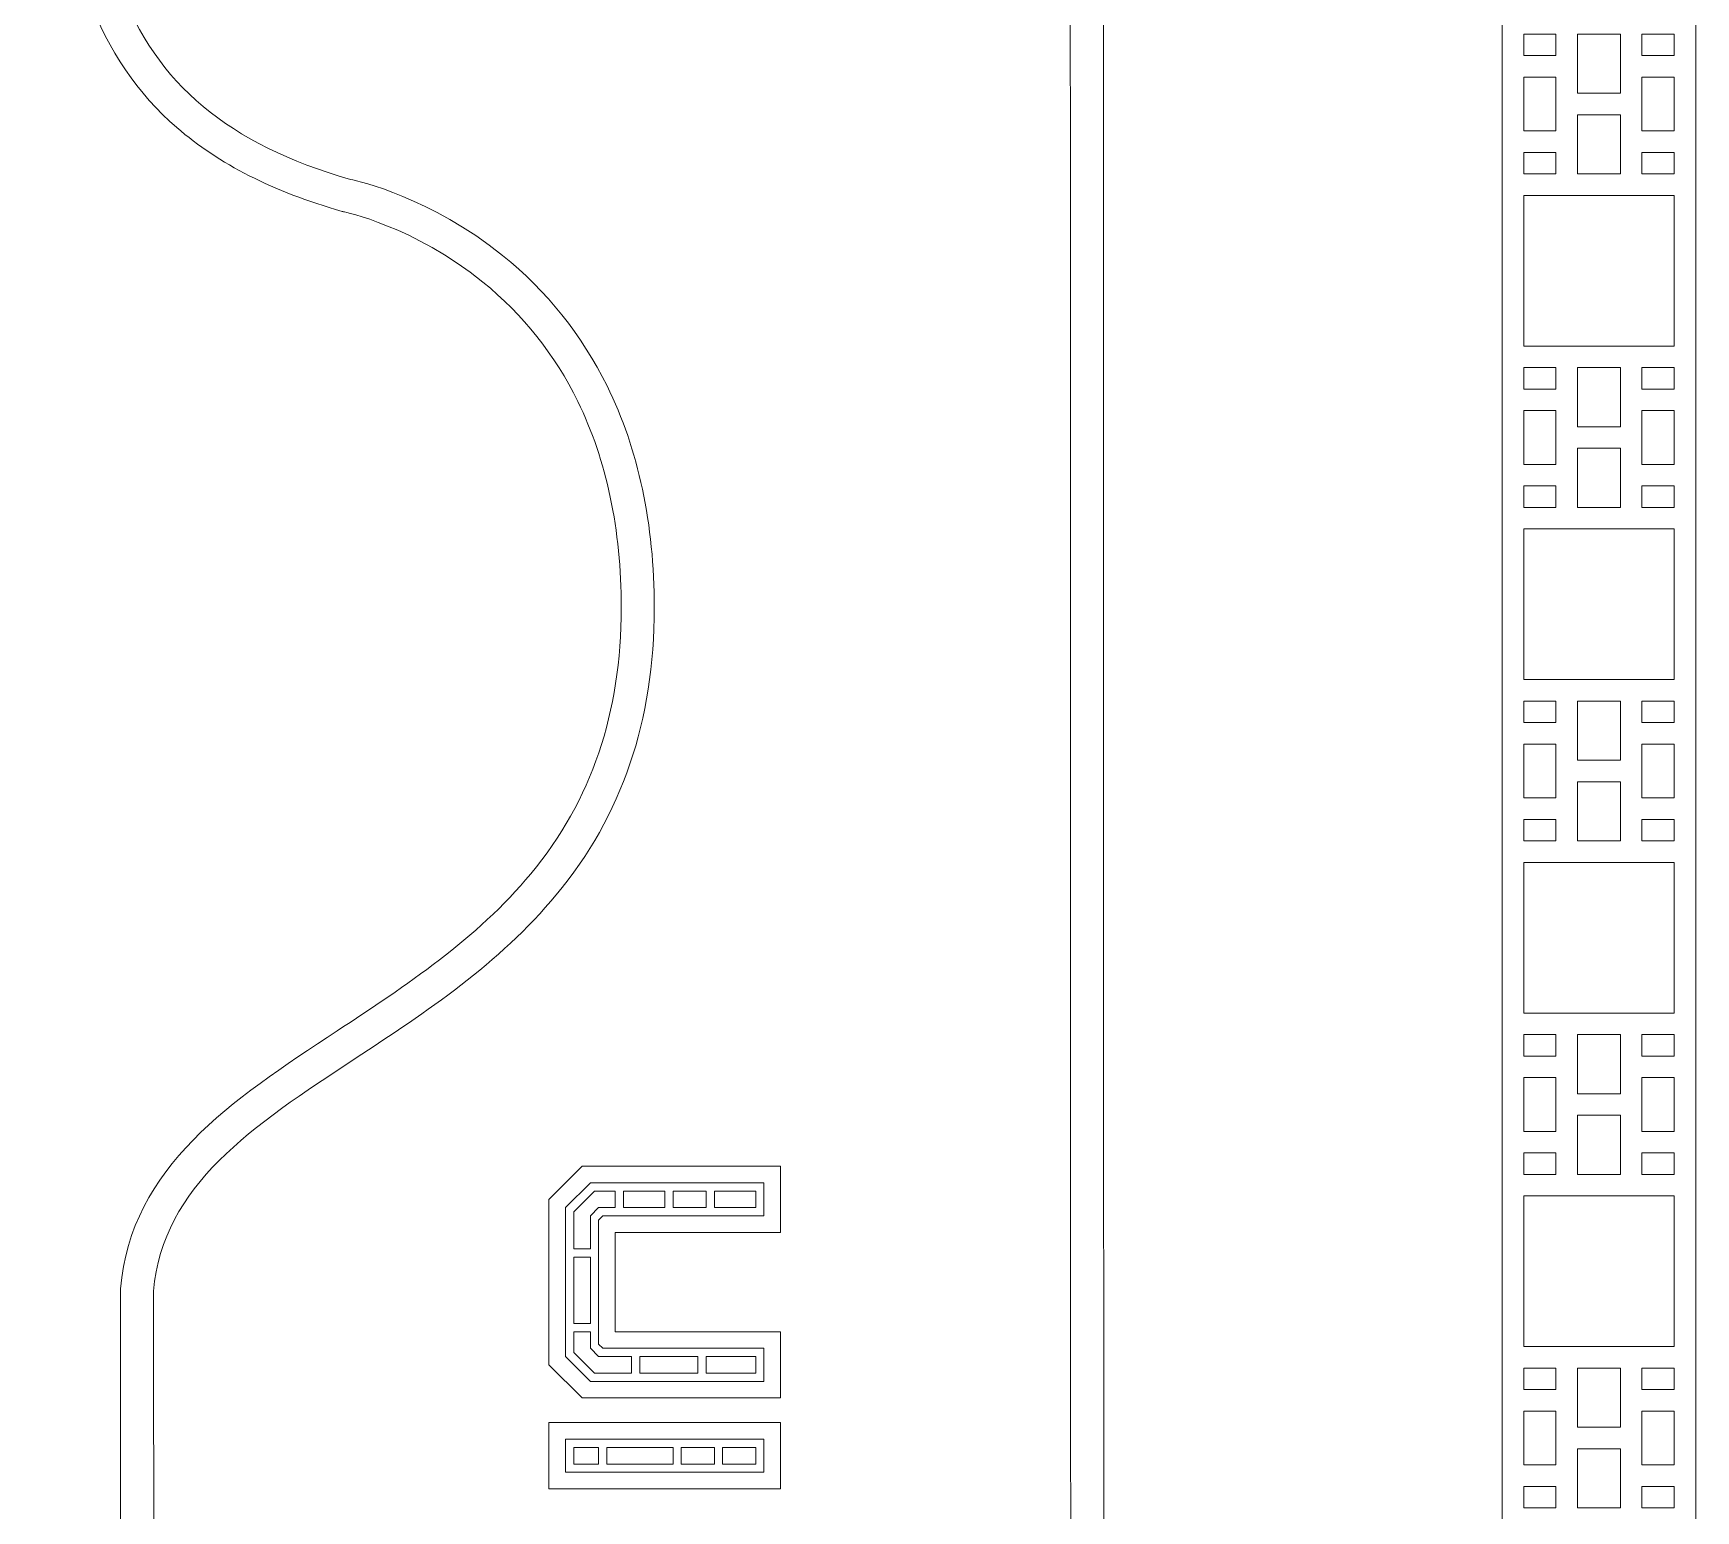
# Model space of a CAD drawing. Header units: millimetres. Extents: x -561 to 595, y -2347 to -7.
# Drawn here: x 92 to 595, y -1771 to -1324 of the extents above; entities that cross this region are included whole.
import ezdxf

# ---------------------------------------------------------------- set-up
doc = ezdxf.new("R2010")
doc.units = ezdxf.units.MM
doc.header["$MEASUREMENT"] = 0
doc.layers.add('Calque 1', color=7, linetype='Continuous', lineweight=0)

msp = doc.modelspace()

# ---------------------------------------------------------------- linework, layer by layer
at = {"layer": 'Calque 1'}
for points, knots in [([(271.84, -2165.32), (227.41, -2165.32), (191.67, -2151.42), (165.62, -2124), (153.89, -2111.65), (144.14, -2096.51), (136.64, -2079.01), (130.68, -2065.1), (126.12, -2049.67), (123.08, -2033.14), (118.08, -2005.91), (118.88, -1985.05), (118.97, -1983), (118.97, -1983), (118.69, -1704.18), (118.69, -1704.18), (118.69, -1704.18), (118.71, -1703.96), (118.71, -1703.96), (121.92, -1666.92), (152.18, -1647.02), (184.23, -1625.96), (204.96, -1612.32), (226.4, -1598.23), (242.77, -1578.47), (261.17, -1556.25), (270.11, -1529.95), (270.11, -1498.06), (270.11, -1474.44), (265.7, -1453.47), (257, -1435.73), (250.08, -1421.62), (240.43, -1409.48), (228.31, -1399.64), (207.51, -1382.76), (186.34, -1378.41), (186.12, -1378.37), (186.12, -1378.37), (185.92, -1378.33), (185.92, -1378.33), (185.92, -1378.33), (185.71, -1378.27), (185.71, -1378.27), (164.81, -1372.26), (148.47, -1363.98), (135.78, -1352.94), (123.88, -1342.6), (115.15, -1329.79), (109.08, -1313.78), (97.77, -1283.97), (96.81, -1246.92), (95.6, -1200.01), (95.2, -1184.89), (94.8, -1169.26), (94.01, -1152.6), (94.01, -1152.6), (94, -1152.48), (94, -1152.48), (92.35, -1081.51), (108.73, -1031.54), (144.08, -999.7), (174.85, -972), (215.42, -962.11), (251.22, -953.38), (251.22, -953.38), (251.58, -953.3), (251.58, -953.3), (272.17, -949.49), (291.79, -937.45), (306.82, -919.39), (321.34, -901.94), (329.86, -880.58), (330.18, -860.78), (330.45, -844.28), (325.05, -829.24), (314.58, -817.29), (302.4, -803.4), (283.71, -793.6), (259.03, -788.18), (225.17, -782.3), (196.59, -772.67), (174.08, -759.55), (155.07, -748.48), (140.16, -734.81), (129.78, -718.92), (116.99, -699.35), (113.44, -679.9), (112.73, -667.03), (112.04, -654.73), (113.7, -645.97), (114.18, -643.73), (115.26, -615.34), (125.23, -594.81), (144.67, -580.99), (161.71, -568.88), (184.13, -563.2), (205.81, -557.71), (229.22, -551.78), (253.43, -545.64), (270.72, -531.52), (279.83, -524.08), (286.41, -515.01), (290.84, -503.79), (295.86, -491.07), (298.1, -475.23), (297.5, -456.7), (296.42, -423.47), (256.88, -405.29), (215.02, -386.05), (176.9, -368.53), (137.49, -350.41), (124.55, -318.62), (116.9, -299.83), (113.28, -277.9), (114.35, -256.87), (115.56, -233.07), (122.65, -210.9), (134.87, -192.75), (146.67, -175.2), (163.04, -161.44), (183.53, -151.86), (206.3, -141.21), (234.07, -135.8), (266.09, -135.8), (310.34, -135.8), (345.89, -148.96), (371.74, -174.91), (381.86, -185.06), (390.47, -197.2), (397.33, -211), (402.78, -221.97), (407.15, -234.01), (410.3, -246.78), (415.67, -268.52), (415.68, -284.73), (415.68, -285.41), (415.68, -285.41), (416.03, -1973.14), (416.03, -1973.14), (416.27, -1975.87), (418.05, -1998.36), (414.17, -2027.38), (411.78, -2045.23), (407.73, -2061.83), (402.13, -2076.72), (395.07, -2095.48), (385.5, -2111.57), (373.71, -2124.54), (349.09, -2151.6), (314.82, -2165.32), (271.84, -2165.32)], [0, 0, 0, 0, 1, 1, 1, 2, 2, 2, 3, 3, 3, 4, 4, 4, 5, 5, 5, 6, 6, 6, 7, 7, 7, 8, 8, 8, 9, 9, 9, 10, 10, 10, 11, 11, 11, 12, 12, 12, 13, 13, 13, 14, 14, 14, 15, 15, 15, 16, 16, 16, 17, 17, 17, 18, 18, 18, 19, 19, 19, 20, 20, 20, 21, 21, 21, 22, 22, 22, 23, 23, 23, 24, 24, 24, 25, 25, 25, 26, 26, 26, 27, 27, 27, 28, 28, 28, 29, 29, 29, 30, 30, 30, 31, 31, 31, 32, 32, 32, 33, 33, 33, 34, 34, 34, 35, 35, 35, 36, 36, 36, 37, 37, 37, 38, 38, 38, 39, 39, 39, 40, 40, 40, 41, 41, 41, 42, 42, 42, 43, 43, 43, 44, 44, 44, 45, 45, 45, 46, 46, 46, 47, 47, 47, 48, 48, 48, 49, 49, 49, 50, 50, 50, 50]), ([(128.69, -1704.61), (128.69, -1704.61), (128.97, -1983.24), (128.97, -1983.24), (128.97, -1983.24), (128.97, -1983.37), (128.97, -1983.37), (128.96, -1983.58), (127.97, -2004.62), (132.96, -2031.61), (135.88, -2047.36), (140.23, -2062.04), (145.9, -2075.24), (152.93, -2091.59), (162.02, -2105.69), (172.91, -2117.15), (197, -2142.48), (230.28, -2155.32), (271.84, -2155.32), (311.87, -2155.32), (343.64, -2142.71), (366.28, -2117.85), (377.2, -2105.84), (386.1, -2090.87), (392.71, -2073.35), (398.05, -2059.2), (401.93, -2043.37), (404.23, -2026.31), (408.16, -1997.07), (406.08, -1974.07), (406.05, -1973.84), (406.05, -1973.84), (406.03, -1973.6), (406.03, -1973.6), (406.03, -1973.6), (406.03, -1973.37), (406.03, -1973.37), (406.03, -1973.37), (405.68, -285.4), (405.68, -285.4), (405.68, -285.22), (405.65, -269.48), (400.52, -248.88), (395.84, -230.05), (385.8, -203.15), (364.6, -181.91), (340.69, -157.95), (307.55, -145.8), (266.09, -145.8), (235.55, -145.8), (209.2, -150.89), (187.77, -160.92), (168.95, -169.72), (153.94, -182.31), (143.16, -198.33), (131.97, -214.98), (125.46, -235.39), (124.34, -257.37), (123.34, -276.97), (126.71, -297.38), (133.81, -314.85), (145.26, -342.98), (182.85, -360.26), (219.2, -376.96), (240.25, -386.64), (262.02, -396.65), (278.31, -408.73), (297.37, -422.86), (306.91, -438.44), (307.49, -456.38), (308.73, -494.41), (298.77, -521.52), (277.05, -539.26), (258.04, -554.79), (232.74, -561.2), (208.27, -567.4), (186.52, -572.91), (165.98, -578.12), (150.46, -589.15), (133.39, -601.28), (125.04, -618.88), (124.16, -644.55), (124.16, -644.55), (124.14, -645.07), (124.14, -645.07), (124.14, -645.07), (124.02, -645.58), (124.02, -645.58), (124, -645.65), (121.97, -654.25), (122.74, -666.92), (123.44, -678.51), (126.7, -696.02), (138.26, -713.62), (147.81, -728.16), (161.6, -740.73), (179.25, -750.99), (200.73, -763.48), (228.18, -772.68), (260.85, -778.34), (260.85, -778.34), (261.06, -778.39), (261.06, -778.39), (287.93, -784.27), (308.46, -795.14), (322.1, -810.7), (334.24, -824.54), (340.49, -841.92), (340.18, -860.95), (339.82, -882.99), (330.46, -906.62), (314.51, -925.78), (298.02, -945.59), (276.37, -958.85), (253.54, -963.11), (181.78, -980.6), (100.48, -1000.46), (104, -1152.19), (104.79, -1168.93), (105.2, -1184.6), (105.59, -1199.75), (106.79, -1245.71), (107.73, -1282.01), (118.43, -1310.23), (129.68, -1339.9), (151.22, -1357.91), (188.28, -1368.61), (190.9, -1369.15), (212.49, -1374.06), (234.23, -1391.57), (247.58, -1402.31), (258.21, -1415.59), (265.84, -1431.04), (275.31, -1450.22), (280.11, -1472.77), (280.11, -1498.06), (280.11, -1532.37), (270.41, -1560.76), (250.47, -1584.85), (233.15, -1605.76), (211.07, -1620.28), (189.72, -1634.31), (158.53, -1654.82), (131.58, -1672.53), (128.69, -1704.61)], [0, 0, 0, 0, 1, 1, 1, 2, 2, 2, 3, 3, 3, 4, 4, 4, 5, 5, 5, 6, 6, 6, 7, 7, 7, 8, 8, 8, 9, 9, 9, 10, 10, 10, 11, 11, 11, 12, 12, 12, 13, 13, 13, 14, 14, 14, 15, 15, 15, 16, 16, 16, 17, 17, 17, 18, 18, 18, 19, 19, 19, 20, 20, 20, 21, 21, 21, 22, 22, 22, 23, 23, 23, 24, 24, 24, 25, 25, 25, 26, 26, 26, 27, 27, 27, 28, 28, 28, 29, 29, 29, 30, 30, 30, 31, 31, 31, 32, 32, 32, 33, 33, 33, 34, 34, 34, 35, 35, 35, 36, 36, 36, 37, 37, 37, 38, 38, 38, 39, 39, 39, 40, 40, 40, 41, 41, 41, 42, 42, 42, 43, 43, 43, 44, 44, 44, 45, 45, 45, 46, 46, 46, 47, 47, 47, 48, 48, 48, 48]), ([(594.98, -677.64), (594.98, -677.64), (594.98, -671.15), (594.98, -671.15), (594.98, -671.15), (594.98, -622.37), (594.98, -622.37), (594.98, -622.37), (594.98, -615.87), (594.98, -615.87), (594.98, -615.86), (594.98, -615.84), (594.98, -615.83), (594.98, -615.83), (594.98, -609.37), (594.98, -609.37), (594.98, -609.37), (594.98, -609.37), (594.98, -609.37), (594.98, -609.37), (594.98, -602.86), (594.98, -602.86), (594.98, -602.86), (594.98, -602.86), (594.98, -602.86), (594.98, -602.86), (594.98, -576.85), (594.98, -576.85), (594.98, -576.85), (594.98, -576.85), (594.98, -576.85), (594.98, -576.85), (594.98, -570.35), (594.98, -570.35), (594.98, -570.35), (594.98, -521.57), (594.98, -521.57), (594.98, -521.57), (594.98, -515.51), (594.98, -515.51), (594.98, -515.51), (594.98, -515.5), (594.98, -515.5), (594.98, -515.5), (594.98, -508.57), (594.98, -508.57), (594.98, -508.57), (594.98, -508.57), (594.98, -508.57), (594.98, -508.57), (594.98, -502.06), (594.98, -502.06), (594.98, -502.06), (594.98, -502.06), (594.98, -502.06), (594.98, -502.06), (594.98, -476.05), (594.98, -476.05), (594.98, -476.05), (594.98, -476.05), (594.98, -476.05), (594.98, -476.05), (594.98, -469.55), (594.98, -469.55), (594.98, -469.55), (594.98, -420.77), (594.98, -420.77), (594.98, -420.77), (594.98, -414.27), (594.98, -414.27), (594.98, -414.27), (594.98, -414.26), (594.98, -414.25), (594.98, -414.25), (594.98, -407.78), (594.98, -407.78), (594.98, -407.78), (594.98, -407.78), (594.98, -407.78), (594.98, -407.78), (594.98, -401.27), (594.98, -401.27), (594.98, -401.27), (594.98, -401.27), (594.98, -401.27), (594.98, -401.27), (594.98, -375.26), (594.98, -375.26), (594.98, -375.26), (594.98, -375.26), (594.98, -375.26), (594.98, -375.26), (594.98, -368.76), (594.98, -368.76), (594.98, -368.76), (594.98, -319.98), (594.98, -319.98), (594.98, -319.98), (594.98, -313.92), (594.98, -313.92), (594.98, -313.92), (594.98, -313.91), (594.98, -313.91), (594.98, -313.91), (594.98, -306.98), (594.98, -306.98), (594.98, -306.98), (594.98, -306.98), (594.98, -306.98), (594.98, -306.98), (594.98, -300.47), (594.98, -300.47), (594.98, -300.47), (594.98, -300.47), (594.98, -300.47), (594.98, -300.47), (594.98, -274.46), (594.98, -274.46), (594.98, -274.46), (594.98, -274.46), (594.98, -274.46), (594.98, -274.46), (594.98, -267.96), (594.98, -267.96), (594.98, -267.96), (594.98, -219.18), (594.98, -219.18), (594.98, -219.18), (594.98, -212.68), (594.98, -212.68), (594.98, -210.89), (593.52, -209.44), (591.73, -209.44), (591.73, -209.44), (539.7, -209.44), (539.7, -209.44), (537.91, -209.44), (536.45, -210.89), (536.45, -212.68), (536.45, -212.68), (536.45, -313.42), (536.45, -313.42), (536.45, -313.43), (536.45, -313.44), (536.45, -313.44), (536.45, -313.46), (536.45, -313.47), (536.45, -313.48), (536.45, -313.48), (536.45, -463.05), (536.45, -463.05), (536.45, -463.06), (536.45, -463.06), (536.45, -463.07), (536.45, -463.07), (536.45, -515.01), (536.45, -515.01), (536.45, -515.02), (536.45, -515.03), (536.45, -515.03), (536.45, -515.05), (536.45, -515.06), (536.45, -515.07), (536.45, -515.07), (536.45, -664.64), (536.45, -664.64), (536.45, -664.65), (536.45, -664.67), (536.45, -664.68), (536.45, -664.68), (536.45, -716.61), (536.45, -716.61), (536.45, -716.61), (536.45, -716.62), (536.45, -716.63), (536.45, -716.64), (536.45, -716.65), (536.45, -716.67), (536.45, -716.67), (536.45, -817.46), (536.45, -817.46), (536.45, -817.46), (536.45, -817.46), (536.45, -817.46), (536.45, -817.46), (536.45, -918.2), (536.45, -918.2), (536.45, -918.2), (536.45, -918.21), (536.45, -918.22), (536.45, -918.23), (536.45, -918.24), (536.45, -918.26), (536.45, -918.26), (536.45, -1067.83), (536.45, -1067.83), (536.45, -1067.83), (536.45, -1067.84), (536.45, -1067.84), (536.45, -1067.84), (536.45, -1119.78), (536.45, -1119.78), (536.45, -1119.79), (536.45, -1119.8), (536.45, -1119.81), (536.45, -1119.82), (536.45, -1119.83), (536.45, -1119.85), (536.45, -1119.85), (536.45, -1269.42), (536.45, -1269.42), (536.45, -1269.43), (536.45, -1269.44), (536.45, -1269.45), (536.45, -1269.45), (536.45, -1321.38), (536.45, -1321.38), (536.45, -1321.39), (536.45, -1321.4), (536.45, -1321.4), (536.45, -1321.42), (536.45, -1321.43), (536.45, -1321.44), (536.45, -1321.44), (536.45, -1422.23), (536.45, -1422.23), (536.45, -1422.23), (536.45, -1422.23), (536.45, -1422.23), (536.45, -1422.23), (536.45, -1522.97), (536.45, -1522.97), (536.45, -1522.98), (536.45, -1522.99), (536.45, -1522.99), (536.45, -1523.01), (536.45, -1523.02), (536.45, -1523.03), (536.45, -1523.03), (536.45, -1672.6), (536.45, -1672.6), (536.45, -1672.61), (536.45, -1672.61), (536.45, -1672.62), (536.45, -1672.62), (536.45, -1724.56), (536.45, -1724.56), (536.45, -1724.57), (536.45, -1724.58), (536.45, -1724.58), (536.45, -1724.6), (536.45, -1724.61), (536.45, -1724.62), (536.45, -1724.62), (536.45, -1874.19), (536.45, -1874.19), (536.45, -1874.2), (536.45, -1874.22), (536.45, -1874.23), (536.45, -1874.23), (536.45, -1926.16), (536.45, -1926.16), (536.45, -1926.16), (536.45, -1926.17), (536.45, -1926.18), (536.45, -1926.19), (536.45, -1926.2), (536.45, -1926.22), (536.45, -1926.22), (536.45, -2027.01), (536.45, -2027.01), (536.45, -2027.01), (536.45, -2027.01), (536.45, -2027.01), (536.45, -2027.01), (536.45, -2127.75), (536.45, -2127.75), (536.45, -2129.57), (537.93, -2131.06), (539.76, -2131.06), (539.76, -2131.06), (559.21, -2131.06), (559.21, -2131.06), (559.21, -2131.06), (572.22, -2131.06), (572.22, -2131.06), (572.22, -2131.06), (578.72, -2131.06), (578.72, -2131.06), (578.72, -2131.06), (588.47, -2131.06), (588.47, -2131.06), (588.47, -2131.06), (592.16, -2131.06), (592.16, -2131.06), (593.72, -2131.06), (594.98, -2129.79), (594.98, -2128.23), (594.98, -2128.23), (594.98, -2121.3), (594.98, -2121.3), (594.98, -2121.3), (594.98, -2121.3), (594.98, -2121.3), (594.98, -2121.3), (594.98, -2114.8), (594.98, -2114.8), (594.98, -2114.8), (594.98, -2114.8), (594.98, -2114.8), (594.98, -2114.8), (594.98, -2088.78), (594.98, -2088.78), (594.98, -2088.78), (594.98, -2088.78), (594.98, -2088.78), (594.98, -2088.78), (594.98, -2082.29), (594.98, -2082.29), (594.98, -2082.29), (594.98, -2075.79), (594.98, -2075.79), (594.98, -2075.79), (594.98, -2075.79), (594.98, -2075.79), (594.98, -2075.79), (594.98, -2075.79), (594.98, -2075.79), (594.98, -2075.79), (594.98, -2033.51), (594.98, -2033.51), (594.98, -2033.51), (594.98, -2027.01), (594.98, -2027.01), (594.98, -2027.01), (594.98, -2027.01), (594.98, -2027.01), (594.98, -2027.01), (594.98, -2020.51), (594.98, -2020.51), (594.98, -2020.51), (594.98, -2020.51), (594.98, -2020.51), (594.98, -2020.51), (594.98, -2014), (594.98, -2014), (594.98, -2014), (594.98, -2014), (594.98, -2014), (594.98, -2014), (594.98, -1987.99), (594.98, -1987.99), (594.98, -1987.99), (594.98, -1987.99), (594.98, -1987.99), (594.98, -1987.99), (594.98, -1981.49), (594.98, -1981.49), (594.98, -1981.49), (594.98, -1932.72), (594.98, -1932.72), (594.98, -1932.72), (594.98, -1926.66), (594.98, -1926.66), (594.98, -1926.65), (594.98, -1926.65), (594.98, -1926.64), (594.98, -1926.64), (594.98, -1919.71), (594.98, -1919.71), (594.98, -1919.71), (594.98, -1919.71), (594.98, -1919.71), (594.98, -1919.71), (594.98, -1913.21), (594.98, -1913.21), (594.98, -1913.21), (594.98, -1913.21), (594.98, -1913.21), (594.98, -1913.21), (594.98, -1887.19), (594.98, -1887.19), (594.98, -1887.19), (594.98, -1887.19), (594.98, -1887.19), (594.98, -1887.19), (594.98, -1880.7), (594.98, -1880.7), (594.98, -1880.7), (594.98, -1831.92), (594.98, -1831.92), (594.98, -1831.92), (594.98, -1825.42), (594.98, -1825.42), (594.98, -1825.41), (594.98, -1825.39), (594.98, -1825.38), (594.98, -1825.38), (594.98, -1818.92), (594.98, -1818.92), (594.98, -1818.92), (594.98, -1818.92), (594.98, -1818.92), (594.98, -1818.92), (594.98, -1812.41), (594.98, -1812.41), (594.98, -1812.41), (594.98, -1812.41), (594.98, -1812.41), (594.98, -1812.41), (594.98, -1786.4), (594.98, -1786.4), (594.98, -1786.4), (594.98, -1786.4), (594.98, -1786.4), (594.98, -1786.4), (594.98, -1779.9), (594.98, -1779.9), (594.98, -1779.9), (594.98, -1731.12), (594.98, -1731.12), (594.98, -1731.12), (594.98, -1725.06), (594.98, -1725.06), (594.98, -1725.06), (594.98, -1725.05), (594.98, -1725.05), (594.98, -1725.05), (594.98, -1718.12), (594.98, -1718.12), (594.98, -1718.12), (594.98, -1718.12), (594.98, -1718.12), (594.98, -1718.12), (594.98, -1711.61), (594.98, -1711.61), (594.98, -1711.61), (594.98, -1711.61), (594.98, -1711.61), (594.98, -1711.61), (594.98, -1685.6), (594.98, -1685.6), (594.98, -1685.6), (594.98, -1685.6), (594.98, -1685.6), (594.98, -1685.6), (594.98, -1679.1), (594.98, -1679.1), (594.98, -1679.1), (594.98, -1630.32), (594.98, -1630.32), (594.98, -1630.32), (594.98, -1623.82), (594.98, -1623.82), (594.98, -1623.82), (594.98, -1623.81), (594.98, -1623.8), (594.98, -1623.8), (594.98, -1617.33), (594.98, -1617.33), (594.98, -1617.33), (594.98, -1617.33), (594.98, -1617.33), (594.98, -1617.33), (594.98, -1610.82), (594.98, -1610.82), (594.98, -1610.82), (594.98, -1610.82), (594.98, -1610.82), (594.98, -1610.82), (594.98, -1584.81), (594.98, -1584.81), (594.98, -1584.81), (594.98, -1584.81), (594.98, -1584.81), (594.98, -1584.81), (594.98, -1578.31), (594.98, -1578.31), (594.98, -1578.31), (594.98, -1529.53), (594.98, -1529.53), (594.98, -1529.53), (594.98, -1523.47), (594.98, -1523.47), (594.98, -1523.47), (594.98, -1523.46), (594.98, -1523.46), (594.98, -1523.46), (594.98, -1516.53), (594.98, -1516.53), (594.98, -1516.53), (594.98, -1516.53), (594.98, -1516.53), (594.98, -1516.53), (594.98, -1510.02), (594.98, -1510.02), (594.98, -1510.02), (594.98, -1510.02), (594.98, -1510.02), (594.98, -1510.02), (594.98, -1484.01), (594.98, -1484.01), (594.98, -1484.01), (594.98, -1484.01), (594.98, -1484.01), (594.98, -1484.01), (594.98, -1477.51), (594.98, -1477.51), (594.98, -1477.51), (594.98, -1471.01), (594.98, -1471.01), (594.98, -1471.01), (594.98, -1471.01), (594.98, -1471.01), (594.98, -1471.01), (594.98, -1471.01), (594.98, -1471.01), (594.98, -1471.01), (594.98, -1428.73), (594.98, -1428.73), (594.98, -1428.73), (594.98, -1422.23), (594.98, -1422.23), (594.98, -1422.23), (594.98, -1422.23), (594.98, -1422.23), (594.98, -1422.23), (594.98, -1415.74), (594.98, -1415.74), (594.98, -1415.74), (594.98, -1415.74), (594.98, -1415.74), (594.98, -1415.74), (594.98, -1409.23), (594.98, -1409.23), (594.98, -1409.23), (594.98, -1409.23), (594.98, -1409.23), (594.98, -1409.23), (594.98, -1383.22), (594.98, -1383.22), (594.98, -1383.22), (594.98, -1383.22), (594.98, -1383.22), (594.98, -1383.22), (594.98, -1376.72), (594.98, -1376.72), (594.98, -1376.72), (594.98, -1327.94), (594.98, -1327.94), (594.98, -1327.94), (594.98, -1321.88), (594.98, -1321.88), (594.98, -1321.88), (594.98, -1321.87), (594.98, -1321.87), (594.98, -1321.87), (594.98, -1314.94), (594.98, -1314.94), (594.98, -1314.94), (594.98, -1314.94), (594.98, -1314.94), (594.98, -1314.94), (594.98, -1308.43), (594.98, -1308.43), (594.98, -1308.43), (594.98, -1308.43), (594.98, -1308.43), (594.98, -1308.43), (594.98, -1282.42), (594.98, -1282.42), (594.98, -1282.42), (594.98, -1282.42), (594.98, -1282.42), (594.98, -1282.42), (594.98, -1275.92), (594.98, -1275.92), (594.98, -1275.92), (594.98, -1227.14), (594.98, -1227.14), (594.98, -1227.14), (594.98, -1220.64), (594.98, -1220.64), (594.98, -1220.63), (594.98, -1220.62), (594.98, -1220.61), (594.98, -1220.61), (594.98, -1214.14), (594.98, -1214.14), (594.98, -1214.14), (594.98, -1214.14), (594.98, -1214.14), (594.98, -1214.14), (594.98, -1207.63), (594.98, -1207.63), (594.98, -1207.63), (594.98, -1207.63), (594.98, -1207.63), (594.98, -1207.63), (594.98, -1181.62), (594.98, -1181.62), (594.98, -1181.62), (594.98, -1181.62), (594.98, -1181.62), (594.98, -1181.62), (594.98, -1175.12), (594.98, -1175.12), (594.98, -1175.12), (594.98, -1126.35), (594.98, -1126.35), (594.98, -1126.35), (594.98, -1120.29), (594.98, -1120.29), (594.98, -1120.28), (594.98, -1120.28), (594.98, -1120.27), (594.98, -1120.27), (594.98, -1113.34), (594.98, -1113.34), (594.98, -1113.34), (594.98, -1113.34), (594.98, -1113.34), (594.98, -1113.34), (594.98, -1106.84), (594.98, -1106.84), (594.98, -1106.84), (594.98, -1106.84), (594.98, -1106.84), (594.98, -1106.84), (594.98, -1080.82), (594.98, -1080.82), (594.98, -1080.82), (594.98, -1080.82), (594.98, -1080.82), (594.98, -1080.82), (594.98, -1074.33), (594.98, -1074.33), (594.98, -1074.33), (594.98, -1025.55), (594.98, -1025.55), (594.98, -1025.55), (594.98, -1019.05), (594.98, -1019.05), (594.98, -1019.04), (594.98, -1019.04), (594.98, -1019.03), (594.98, -1019.03), (594.98, -1012.55), (594.98, -1012.55), (594.98, -1012.55), (594.98, -1012.55), (594.98, -1012.55), (594.98, -1012.55), (594.98, -1006.04), (594.98, -1006.04), (594.98, -1006.04), (594.98, -1006.04), (594.98, -1006.04), (594.98, -1006.04), (594.98, -980.03), (594.98, -980.03), (594.98, -980.03), (594.98, -980.03), (594.98, -980.03), (594.98, -980.03), (594.98, -973.53), (594.98, -973.53), (594.98, -973.53), (594.98, -924.76), (594.98, -924.76), (594.98, -924.76), (594.98, -918.7), (594.98, -918.7), (594.98, -918.69), (594.98, -918.69), (594.98, -918.68), (594.98, -918.68), (594.98, -911.75), (594.98, -911.75), (594.98, -911.75), (594.98, -911.75), (594.98, -911.75), (594.98, -911.75), (594.98, -905.25), (594.98, -905.25), (594.98, -905.25), (594.98, -905.25), (594.98, -905.25), (594.98, -905.25), (594.98, -879.23), (594.98, -879.23), (594.98, -879.23), (594.98, -879.23), (594.98, -879.23), (594.98, -879.23), (594.98, -872.74), (594.98, -872.74), (594.98, -872.74), (594.98, -866.24), (594.98, -866.24), (594.98, -866.24), (594.98, -866.24), (594.98, -866.24), (594.98, -866.24), (594.98, -866.24), (594.98, -866.24), (594.98, -866.24), (594.98, -823.96), (594.98, -823.96), (594.98, -823.96), (594.98, -817.46), (594.98, -817.46), (594.98, -817.46), (594.98, -817.46), (594.98, -817.46), (594.98, -817.46), (594.98, -810.96), (594.98, -810.96), (594.98, -810.96), (594.98, -810.96), (594.98, -810.96), (594.98, -810.96), (594.98, -804.45), (594.98, -804.45), (594.98, -804.45), (594.98, -804.45), (594.98, -804.45), (594.98, -804.45), (594.98, -778.44), (594.98, -778.44), (594.98, -778.44), (594.98, -778.44), (594.98, -778.44), (594.98, -778.44), (594.98, -771.94), (594.98, -771.94), (594.98, -771.94), (594.98, -723.17), (594.98, -723.17), (594.98, -723.17), (594.98, -717.11), (594.98, -717.11), (594.98, -717.1), (594.98, -717.1), (594.98, -717.09), (594.98, -717.09), (594.98, -710.16), (594.98, -710.16), (594.98, -710.16), (594.98, -710.16), (594.98, -710.16), (594.98, -710.16), (594.98, -703.66), (594.98, -703.66), (594.98, -703.66), (594.98, -703.66), (594.98, -703.66), (594.98, -703.66), (594.98, -677.64), (594.98, -677.64), (594.98, -677.64), (594.98, -677.64), (594.98, -677.64)], [0, 0, 0, 0, 1, 1, 1, 2, 2, 2, 3, 3, 3, 4, 4, 4, 5, 5, 5, 6, 6, 6, 7, 7, 7, 8, 8, 8, 9, 9, 9, 10, 10, 10, 11, 11, 11, 12, 12, 12, 13, 13, 13, 14, 14, 14, 15, 15, 15, 16, 16, 16, 17, 17, 17, 18, 18, 18, 19, 19, 19, 20, 20, 20, 21, 21, 21, 22, 22, 22, 23, 23, 23, 24, 24, 24, 25, 25, 25, 26, 26, 26, 27, 27, 27, 28, 28, 28, 29, 29, 29, 30, 30, 30, 31, 31, 31, 32, 32, 32, 33, 33, 33, 34, 34, 34, 35, 35, 35, 36, 36, 36, 37, 37, 37, 38, 38, 38, 39, 39, 39, 40, 40, 40, 41, 41, 41, 42, 42, 42, 43, 43, 43, 44, 44, 44, 45, 45, 45, 46, 46, 46, 47, 47, 47, 48, 48, 48, 49, 49, 49, 50, 50, 50, 51, 51, 51, 52, 52, 52, 53, 53, 53, 54, 54, 54, 55, 55, 55, 56, 56, 56, 57, 57, 57, 58, 58, 58, 59, 59, 59, 60, 60, 60, 61, 61, 61, 62, 62, 62, 63, 63, 63, 64, 64, 64, 65, 65, 65, 66, 66, 66, 67, 67, 67, 68, 68, 68, 69, 69, 69, 70, 70, 70, 71, 71, 71, 72, 72, 72, 73, 73, 73, 74, 74, 74, 75, 75, 75, 76, 76, 76, 77, 77, 77, 78, 78, 78, 79, 79, 79, 80, 80, 80, 81, 81, 81, 82, 82, 82, 83, 83, 83, 84, 84, 84, 85, 85, 85, 86, 86, 86, 87, 87, 87, 88, 88, 88, 89, 89, 89, 90, 90, 90, 91, 91, 91, 92, 92, 92, 93, 93, 93, 94, 94, 94, 95, 95, 95, 96, 96, 96, 97, 97, 97, 98, 98, 98, 99, 99, 99, 100, 100, 100, 101, 101, 101, 102, 102, 102, 103, 103, 103, 104, 104, 104, 105, 105, 105, 106, 106, 106, 107, 107, 107, 108, 108, 108, 109, 109, 109, 110, 110, 110, 111, 111, 111, 112, 112, 112, 113, 113, 113, 114, 114, 114, 115, 115, 115, 116, 116, 116, 117, 117, 117, 118, 118, 118, 119, 119, 119, 120, 120, 120, 121, 121, 121, 122, 122, 122, 123, 123, 123, 124, 124, 124, 125, 125, 125, 126, 126, 126, 127, 127, 127, 128, 128, 128, 129, 129, 129, 130, 130, 130, 131, 131, 131, 132, 132, 132, 133, 133, 133, 134, 134, 134, 135, 135, 135, 136, 136, 136, 137, 137, 137, 138, 138, 138, 139, 139, 139, 140, 140, 140, 141, 141, 141, 142, 142, 142, 143, 143, 143, 144, 144, 144, 145, 145, 145, 146, 146, 146, 147, 147, 147, 148, 148, 148, 149, 149, 149, 150, 150, 150, 151, 151, 151, 152, 152, 152, 153, 153, 153, 154, 154, 154, 155, 155, 155, 156, 156, 156, 157, 157, 157, 158, 158, 158, 159, 159, 159, 160, 160, 160, 161, 161, 161, 162, 162, 162, 163, 163, 163, 164, 164, 164, 165, 165, 165, 166, 166, 166, 167, 167, 167, 168, 168, 168, 169, 169, 169, 170, 170, 170, 171, 171, 171, 172, 172, 172, 173, 173, 173, 174, 174, 174, 175, 175, 175, 176, 176, 176, 177, 177, 177, 178, 178, 178, 179, 179, 179, 180, 180, 180, 181, 181, 181, 182, 182, 182, 183, 183, 183, 184, 184, 184, 185, 185, 185, 186, 186, 186, 187, 187, 187, 188, 188, 188, 189, 189, 189, 190, 190, 190, 191, 191, 191, 192, 192, 192, 193, 193, 193, 194, 194, 194, 195, 195, 195, 196, 196, 196, 197, 197, 197, 198, 198, 198, 199, 199, 199, 200, 200, 200, 201, 201, 201, 202, 202, 202, 203, 203, 203, 204, 204, 204, 205, 205, 205, 206, 206, 206, 207, 207, 207, 208, 208, 208, 209, 209, 209, 210, 210, 210, 211, 211, 211, 212, 212, 212, 213, 213, 213, 214, 214, 214, 215, 215, 215, 216, 216, 216, 217, 217, 217, 218, 218, 218, 219, 219, 219, 220, 220, 220, 221, 221, 221, 222, 222, 222, 223, 223, 223, 224, 224, 224, 225, 225, 225, 226, 226, 226, 227, 227, 227, 228, 228, 228, 229, 229, 229, 230, 230, 230, 231, 231, 231, 232, 232, 232, 233, 233, 233, 234, 234, 234, 235, 235, 235, 236, 236, 236, 237, 237, 237, 238, 238, 238, 239, 239, 239, 240, 240, 240, 241, 241, 241, 242, 242, 242, 243, 243, 243, 244, 244, 244, 245, 245, 245, 246, 246, 246, 247, 247, 247, 248, 248, 248, 249, 249, 249, 250, 250, 250, 251, 251, 251, 252, 252, 252, 253, 253, 253, 254, 254, 254, 254]), ([(542.96, -1331.19), (542.96, -1331.19), (542.96, -1324.69), (542.96, -1324.69), (542.96, -1324.69), (552.71, -1324.69), (552.71, -1324.69), (552.71, -1324.69), (552.71, -1331.19), (552.71, -1331.19), (552.71, -1331.19), (542.96, -1331.19), (542.96, -1331.19)], [0, 0, 0, 0, 1, 1, 1, 2, 2, 2, 3, 3, 3, 4, 4, 4, 4]), ([(572.22, -1324.69), (572.22, -1324.69), (572.22, -1342.58), (572.22, -1342.58), (572.22, -1342.58), (559.21, -1342.58), (559.21, -1342.58), (559.21, -1342.58), (559.21, -1324.69), (559.21, -1324.69), (559.21, -1324.69), (572.22, -1324.69), (572.22, -1324.69)], [0, 0, 0, 0, 1, 1, 1, 2, 2, 2, 3, 3, 3, 4, 4, 4, 4]), ([(578.72, -1331.19), (578.72, -1331.19), (578.72, -1324.69), (578.72, -1324.69), (578.72, -1324.69), (588.47, -1324.69), (588.47, -1324.69), (588.47, -1324.69), (588.47, -1331.19), (588.47, -1331.19), (588.47, -1331.19), (578.72, -1331.19), (578.72, -1331.19)], [0, 0, 0, 0, 1, 1, 1, 2, 2, 2, 3, 3, 3, 4, 4, 4, 4]), ([(552.71, -1337.7), (552.71, -1337.7), (552.71, -1353.95), (552.71, -1353.95), (552.71, -1353.95), (542.96, -1353.95), (542.96, -1353.95), (542.96, -1353.95), (542.96, -1337.7), (542.96, -1337.7), (542.96, -1337.7), (552.71, -1337.7), (552.71, -1337.7)], [0, 0, 0, 0, 1, 1, 1, 2, 2, 2, 3, 3, 3, 4, 4, 4, 4]), ([(578.72, -1353.95), (578.72, -1353.95), (578.72, -1337.7), (578.72, -1337.7), (578.72, -1337.7), (588.47, -1337.7), (588.47, -1337.7), (588.47, -1337.7), (588.47, -1353.95), (588.47, -1353.95), (588.47, -1353.95), (578.72, -1353.95), (578.72, -1353.95)], [0, 0, 0, 0, 1, 1, 1, 2, 2, 2, 3, 3, 3, 4, 4, 4, 4]), ([(572.22, -1349.08), (572.22, -1349.08), (572.22, -1366.96), (572.22, -1366.96), (572.22, -1366.96), (559.21, -1366.96), (559.21, -1366.96), (559.21, -1366.96), (559.21, -1349.08), (559.21, -1349.08), (559.21, -1349.08), (572.22, -1349.08), (572.22, -1349.08)], [0, 0, 0, 0, 1, 1, 1, 2, 2, 2, 3, 3, 3, 4, 4, 4, 4]), ([(542.96, -1360.46), (542.96, -1360.46), (552.71, -1360.46), (552.71, -1360.46), (552.71, -1360.46), (552.71, -1366.96), (552.71, -1366.96), (552.71, -1366.96), (542.96, -1366.96), (542.96, -1366.96), (542.96, -1366.96), (542.96, -1360.46), (542.96, -1360.46)], [0, 0, 0, 0, 1, 1, 1, 2, 2, 2, 3, 3, 3, 4, 4, 4, 4]), ([(578.72, -1360.46), (578.72, -1360.46), (588.47, -1360.46), (588.47, -1360.46), (588.47, -1360.46), (588.47, -1366.96), (588.47, -1366.96), (588.47, -1366.96), (578.72, -1366.96), (578.72, -1366.96), (578.72, -1366.96), (578.72, -1360.46), (578.72, -1360.46)], [0, 0, 0, 0, 1, 1, 1, 2, 2, 2, 3, 3, 3, 4, 4, 4, 4]), ([(542.96, -1418.99), (542.96, -1418.99), (542.96, -1373.47), (542.96, -1373.47), (542.96, -1373.47), (588.47, -1373.47), (588.47, -1373.47), (588.47, -1373.47), (588.47, -1418.99), (588.47, -1418.99), (588.47, -1418.99), (542.96, -1418.99), (542.96, -1418.99)], [0, 0, 0, 0, 1, 1, 1, 2, 2, 2, 3, 3, 3, 4, 4, 4, 4]), ([(552.71, -1431.98), (552.71, -1431.98), (542.96, -1431.98), (542.96, -1431.98), (542.96, -1431.98), (542.96, -1425.49), (542.96, -1425.49), (542.96, -1425.49), (552.71, -1425.49), (552.71, -1425.49), (552.71, -1425.49), (552.71, -1431.98), (552.71, -1431.98)], [0, 0, 0, 0, 1, 1, 1, 2, 2, 2, 3, 3, 3, 4, 4, 4, 4]), ([(572.22, -1425.49), (572.22, -1425.49), (572.22, -1443.37), (572.22, -1443.37), (572.22, -1443.37), (559.21, -1443.37), (559.21, -1443.37), (559.21, -1443.37), (559.21, -1425.49), (559.21, -1425.49), (559.21, -1425.49), (572.22, -1425.49), (572.22, -1425.49)], [0, 0, 0, 0, 1, 1, 1, 2, 2, 2, 3, 3, 3, 4, 4, 4, 4]), ([(578.72, -1431.99), (578.72, -1431.99), (578.72, -1425.49), (578.72, -1425.49), (578.72, -1425.49), (588.47, -1425.49), (588.47, -1425.49), (588.47, -1425.49), (588.47, -1431.99), (588.47, -1431.99), (588.47, -1431.99), (578.72, -1431.99), (578.72, -1431.99)], [0, 0, 0, 0, 1, 1, 1, 2, 2, 2, 3, 3, 3, 4, 4, 4, 4]), ([(552.71, -1438.49), (552.71, -1438.49), (552.71, -1454.75), (552.71, -1454.75), (552.71, -1454.75), (542.96, -1454.75), (542.96, -1454.75), (542.96, -1454.75), (542.96, -1438.49), (542.96, -1438.49), (542.96, -1438.49), (552.71, -1438.49), (552.71, -1438.49)], [0, 0, 0, 0, 1, 1, 1, 2, 2, 2, 3, 3, 3, 4, 4, 4, 4]), ([(578.72, -1454.75), (578.72, -1454.75), (578.72, -1438.49), (578.72, -1438.49), (578.72, -1438.49), (588.47, -1438.49), (588.47, -1438.49), (588.47, -1438.49), (588.47, -1454.75), (588.47, -1454.75), (588.47, -1454.75), (578.72, -1454.75), (578.72, -1454.75)], [0, 0, 0, 0, 1, 1, 1, 2, 2, 2, 3, 3, 3, 4, 4, 4, 4]), ([(572.22, -1449.88), (572.22, -1449.88), (572.22, -1467.75), (572.22, -1467.75), (572.22, -1467.75), (559.21, -1467.75), (559.21, -1467.75), (559.21, -1467.75), (559.21, -1449.88), (559.21, -1449.88), (559.21, -1449.88), (572.22, -1449.88), (572.22, -1449.88)], [0, 0, 0, 0, 1, 1, 1, 2, 2, 2, 3, 3, 3, 4, 4, 4, 4]), ([(542.96, -1461.25), (542.96, -1461.25), (552.71, -1461.25), (552.71, -1461.25), (552.71, -1461.25), (552.71, -1467.75), (552.71, -1467.75), (552.71, -1467.75), (542.96, -1467.75), (542.96, -1467.75), (542.96, -1467.75), (542.96, -1461.25), (542.96, -1461.25)], [0, 0, 0, 0, 1, 1, 1, 2, 2, 2, 3, 3, 3, 4, 4, 4, 4]), ([(578.72, -1467.75), (578.72, -1467.75), (578.72, -1461.25), (578.72, -1461.25), (578.72, -1461.25), (588.47, -1461.25), (588.47, -1461.25), (588.47, -1461.25), (588.47, -1467.75), (588.47, -1467.75), (588.47, -1467.75), (578.72, -1467.75), (578.72, -1467.75)], [0, 0, 0, 0, 1, 1, 1, 2, 2, 2, 3, 3, 3, 4, 4, 4, 4]), ([(588.47, -1519.78), (588.47, -1519.78), (542.96, -1519.78), (542.96, -1519.78), (542.96, -1519.78), (542.96, -1474.26), (542.96, -1474.26), (542.96, -1474.26), (588.47, -1474.26), (588.47, -1474.26), (588.47, -1474.26), (588.47, -1519.78), (588.47, -1519.78)], [0, 0, 0, 0, 1, 1, 1, 2, 2, 2, 3, 3, 3, 4, 4, 4, 4]), ([(542.96, -1532.78), (542.96, -1532.78), (542.96, -1526.28), (542.96, -1526.28), (542.96, -1526.28), (552.71, -1526.28), (552.71, -1526.28), (552.71, -1526.28), (552.71, -1532.78), (552.71, -1532.78), (552.71, -1532.78), (542.96, -1532.78), (542.96, -1532.78)], [0, 0, 0, 0, 1, 1, 1, 2, 2, 2, 3, 3, 3, 4, 4, 4, 4]), ([(559.21, -1526.28), (559.21, -1526.28), (572.22, -1526.28), (572.22, -1526.28), (572.22, -1526.28), (572.22, -1544.17), (572.22, -1544.17), (572.22, -1544.17), (559.21, -1544.17), (559.21, -1544.17), (559.21, -1544.17), (559.21, -1526.28), (559.21, -1526.28), (559.21, -1526.28), (559.21, -1526.28), (559.21, -1526.28)], [0, 0, 0, 0, 1, 1, 1, 2, 2, 2, 3, 3, 3, 4, 4, 4, 5, 5, 5, 5]), ([(578.72, -1532.78), (578.72, -1532.78), (578.72, -1526.28), (578.72, -1526.28), (578.72, -1526.28), (588.47, -1526.28), (588.47, -1526.28), (588.47, -1526.28), (588.47, -1532.78), (588.47, -1532.78), (588.47, -1532.78), (578.72, -1532.78), (578.72, -1532.78)], [0, 0, 0, 0, 1, 1, 1, 2, 2, 2, 3, 3, 3, 4, 4, 4, 4]), ([(552.71, -1539.29), (552.71, -1539.29), (552.71, -1555.54), (552.71, -1555.54), (552.71, -1555.54), (542.96, -1555.54), (542.96, -1555.54), (542.96, -1555.54), (542.96, -1539.29), (542.96, -1539.29), (542.96, -1539.29), (552.71, -1539.29), (552.71, -1539.29)], [0, 0, 0, 0, 1, 1, 1, 2, 2, 2, 3, 3, 3, 4, 4, 4, 4]), ([(578.72, -1555.54), (578.72, -1555.54), (578.72, -1539.29), (578.72, -1539.29), (578.72, -1539.29), (588.47, -1539.29), (588.47, -1539.29), (588.47, -1539.29), (588.47, -1555.54), (588.47, -1555.54), (588.47, -1555.54), (578.72, -1555.54), (578.72, -1555.54)], [0, 0, 0, 0, 1, 1, 1, 2, 2, 2, 3, 3, 3, 4, 4, 4, 4]), ([(559.21, -1568.55), (559.21, -1568.55), (559.21, -1550.67), (559.21, -1550.67), (559.21, -1550.67), (572.22, -1550.67), (572.22, -1550.67), (572.22, -1550.67), (572.22, -1568.55), (572.22, -1568.55), (572.22, -1568.55), (559.21, -1568.55), (559.21, -1568.55)], [0, 0, 0, 0, 1, 1, 1, 2, 2, 2, 3, 3, 3, 4, 4, 4, 4]), ([(542.96, -1562.05), (542.96, -1562.05), (552.71, -1562.05), (552.71, -1562.05), (552.71, -1562.05), (552.71, -1568.55), (552.71, -1568.55), (552.71, -1568.55), (542.96, -1568.55), (542.96, -1568.55), (542.96, -1568.55), (542.96, -1562.05), (542.96, -1562.05)], [0, 0, 0, 0, 1, 1, 1, 2, 2, 2, 3, 3, 3, 4, 4, 4, 4]), ([(578.72, -1568.55), (578.72, -1568.55), (578.72, -1562.05), (578.72, -1562.05), (578.72, -1562.05), (588.47, -1562.05), (588.47, -1562.05), (588.47, -1562.05), (588.47, -1568.55), (588.47, -1568.55), (588.47, -1568.55), (578.72, -1568.55), (578.72, -1568.55)], [0, 0, 0, 0, 1, 1, 1, 2, 2, 2, 3, 3, 3, 4, 4, 4, 4]), ([(588.47, -1575.06), (588.47, -1575.06), (588.47, -1620.58), (588.47, -1620.58), (588.47, -1620.58), (542.96, -1620.58), (542.96, -1620.58), (542.96, -1620.58), (542.96, -1575.06), (542.96, -1575.06), (542.96, -1575.06), (588.47, -1575.06), (588.47, -1575.06)], [0, 0, 0, 0, 1, 1, 1, 2, 2, 2, 3, 3, 3, 4, 4, 4, 4]), ([(552.71, -1627.08), (552.71, -1627.08), (552.71, -1633.57), (552.71, -1633.57), (552.71, -1633.57), (542.96, -1633.57), (542.96, -1633.57), (542.96, -1633.57), (542.96, -1627.08), (542.96, -1627.08), (542.96, -1627.08), (552.71, -1627.08), (552.71, -1627.08)], [0, 0, 0, 0, 1, 1, 1, 2, 2, 2, 3, 3, 3, 4, 4, 4, 4]), ([(572.22, -1627.08), (572.22, -1627.08), (572.22, -1644.96), (572.22, -1644.96), (572.22, -1644.96), (559.21, -1644.96), (559.21, -1644.96), (559.21, -1644.96), (559.21, -1627.08), (559.21, -1627.08), (559.21, -1627.08), (572.22, -1627.08), (572.22, -1627.08)], [0, 0, 0, 0, 1, 1, 1, 2, 2, 2, 3, 3, 3, 4, 4, 4, 4]), ([(588.47, -1627.08), (588.47, -1627.08), (588.47, -1633.58), (588.47, -1633.58), (588.47, -1633.58), (578.72, -1633.58), (578.72, -1633.58), (578.72, -1633.58), (578.72, -1627.08), (578.72, -1627.08), (578.72, -1627.08), (588.47, -1627.08), (588.47, -1627.08)], [0, 0, 0, 0, 1, 1, 1, 2, 2, 2, 3, 3, 3, 4, 4, 4, 4]), ([(552.71, -1640.08), (552.71, -1640.08), (552.71, -1656.34), (552.71, -1656.34), (552.71, -1656.34), (542.96, -1656.34), (542.96, -1656.34), (542.96, -1656.34), (542.96, -1640.08), (542.96, -1640.08), (542.96, -1640.08), (552.71, -1640.08), (552.71, -1640.08)], [0, 0, 0, 0, 1, 1, 1, 2, 2, 2, 3, 3, 3, 4, 4, 4, 4]), ([(588.47, -1640.08), (588.47, -1640.08), (588.47, -1656.34), (588.47, -1656.34), (588.47, -1656.34), (578.72, -1656.34), (578.72, -1656.34), (578.72, -1656.34), (578.72, -1640.08), (578.72, -1640.08), (578.72, -1640.08), (588.47, -1640.08), (588.47, -1640.08)], [0, 0, 0, 0, 1, 1, 1, 2, 2, 2, 3, 3, 3, 4, 4, 4, 4]), ([(572.22, -1651.47), (572.22, -1651.47), (572.22, -1669.34), (572.22, -1669.34), (572.22, -1669.34), (559.21, -1669.34), (559.21, -1669.34), (559.21, -1669.34), (559.21, -1651.47), (559.21, -1651.47), (559.21, -1651.47), (572.22, -1651.47), (572.22, -1651.47)], [0, 0, 0, 0, 1, 1, 1, 2, 2, 2, 3, 3, 3, 4, 4, 4, 4]), ([(542.96, -1662.84), (542.96, -1662.84), (552.71, -1662.84), (552.71, -1662.84), (552.71, -1662.84), (552.71, -1669.34), (552.71, -1669.34), (552.71, -1669.34), (542.96, -1669.34), (542.96, -1669.34), (542.96, -1669.34), (542.96, -1662.84), (542.96, -1662.84)], [0, 0, 0, 0, 1, 1, 1, 2, 2, 2, 3, 3, 3, 4, 4, 4, 4]), ([(588.47, -1662.84), (588.47, -1662.84), (588.47, -1669.34), (588.47, -1669.34), (588.47, -1669.34), (578.72, -1669.34), (578.72, -1669.34), (578.72, -1669.34), (578.72, -1662.84), (578.72, -1662.84), (578.72, -1662.84), (588.47, -1662.84), (588.47, -1662.84)], [0, 0, 0, 0, 1, 1, 1, 2, 2, 2, 3, 3, 3, 4, 4, 4, 4]), ([(318.27, -1736.88), (318.27, -1736.88), (258.28, -1736.88), (258.28, -1736.88), (258.28, -1736.88), (248.27, -1726.88), (248.27, -1726.88), (248.27, -1726.88), (248.27, -1676.89), (248.27, -1676.89), (248.27, -1676.89), (258.28, -1666.88), (258.28, -1666.88), (258.28, -1666.88), (318.27, -1666.88), (318.27, -1666.88), (318.27, -1666.88), (318.27, -1686.89), (318.27, -1686.89), (318.27, -1686.89), (268.28, -1686.89), (268.28, -1686.89), (268.28, -1686.89), (268.28, -1716.88), (268.28, -1716.88), (268.28, -1716.88), (318.27, -1716.88), (318.27, -1716.88), (318.27, -1716.88), (318.27, -1736.88), (318.27, -1736.88)], [0, 0, 0, 0, 1, 1, 1, 2, 2, 2, 3, 3, 3, 4, 4, 4, 5, 5, 5, 6, 6, 6, 7, 7, 7, 8, 8, 8, 9, 9, 9, 10, 10, 10, 10]), ([(313.28, -1671.88), (313.28, -1671.88), (260.78, -1671.88), (260.78, -1671.88), (260.78, -1671.88), (253.27, -1679.39), (253.27, -1679.39), (253.27, -1679.39), (253.27, -1724.38), (253.27, -1724.38), (253.27, -1724.38), (260.78, -1731.89), (260.78, -1731.89), (260.78, -1731.89), (313.28, -1731.89), (313.28, -1731.89), (313.28, -1731.89), (313.28, -1721.89), (313.28, -1721.89), (313.28, -1721.89), (264.52, -1721.89), (264.52, -1721.89), (264.52, -1721.89), (263.27, -1720.64), (263.27, -1720.64), (263.27, -1720.64), (263.27, -1683.13), (263.27, -1683.13), (263.27, -1683.13), (264.52, -1681.88), (264.52, -1681.88), (264.52, -1681.88), (313.28, -1681.88), (313.28, -1681.88), (313.28, -1681.88), (313.28, -1671.88), (313.28, -1671.88)], [0, 0, 0, 0, 1, 1, 1, 2, 2, 2, 3, 3, 3, 4, 4, 4, 5, 5, 5, 6, 6, 6, 7, 7, 7, 8, 8, 8, 9, 9, 9, 10, 10, 10, 11, 11, 11, 12, 12, 12, 12]), ([(268.28, -1679.39), (268.28, -1679.39), (263.27, -1679.39), (263.27, -1679.39), (263.27, -1679.39), (260.78, -1681.88), (260.78, -1681.88), (260.78, -1681.88), (260.78, -1691.88), (260.78, -1691.88), (260.78, -1691.88), (255.77, -1691.88), (255.77, -1691.88), (255.77, -1691.88), (255.77, -1680.63), (255.77, -1680.63), (255.77, -1680.63), (262.02, -1674.38), (262.02, -1674.38), (262.02, -1674.38), (268.28, -1674.38), (268.28, -1674.38), (268.28, -1674.38), (268.28, -1679.39), (268.28, -1679.39)], [0, 0, 0, 0, 1, 1, 1, 2, 2, 2, 3, 3, 3, 4, 4, 4, 5, 5, 5, 6, 6, 6, 7, 7, 7, 8, 8, 8, 8]), ([(283.27, -1679.39), (283.27, -1679.39), (270.77, -1679.39), (270.77, -1679.39), (270.77, -1679.39), (270.77, -1674.38), (270.77, -1674.38), (270.77, -1674.38), (283.27, -1674.38), (283.27, -1674.38), (283.27, -1674.38), (283.27, -1679.39), (283.27, -1679.39)], [0, 0, 0, 0, 1, 1, 1, 2, 2, 2, 3, 3, 3, 4, 4, 4, 4]), ([(295.78, -1679.39), (295.78, -1679.39), (285.78, -1679.39), (285.78, -1679.39), (285.78, -1679.39), (285.78, -1674.38), (285.78, -1674.38), (285.78, -1674.38), (295.78, -1674.38), (295.78, -1674.38), (295.78, -1674.38), (295.78, -1679.39), (295.78, -1679.39)], [0, 0, 0, 0, 1, 1, 1, 2, 2, 2, 3, 3, 3, 4, 4, 4, 4]), ([(310.78, -1679.39), (310.78, -1679.39), (298.27, -1679.39), (298.27, -1679.39), (298.27, -1679.39), (298.27, -1674.38), (298.27, -1674.38), (298.27, -1674.38), (310.78, -1674.38), (310.78, -1674.38), (310.78, -1674.38), (310.78, -1679.39), (310.78, -1679.39)], [0, 0, 0, 0, 1, 1, 1, 2, 2, 2, 3, 3, 3, 4, 4, 4, 4]), ([(542.96, -1675.85), (542.96, -1675.85), (588.47, -1675.85), (588.47, -1675.85), (588.47, -1675.85), (588.47, -1721.37), (588.47, -1721.37), (588.47, -1721.37), (542.96, -1721.37), (542.96, -1721.37), (542.96, -1721.37), (542.96, -1675.85), (542.96, -1675.85)], [0, 0, 0, 0, 1, 1, 1, 2, 2, 2, 3, 3, 3, 4, 4, 4, 4]), ([(260.78, -1714.39), (260.78, -1714.39), (255.77, -1714.39), (255.77, -1714.39), (255.77, -1714.39), (255.77, -1694.39), (255.77, -1694.39), (255.77, -1694.39), (260.78, -1694.39), (260.78, -1694.39), (260.78, -1694.39), (260.78, -1714.39), (260.78, -1714.39)], [0, 0, 0, 0, 1, 1, 1, 2, 2, 2, 3, 3, 3, 4, 4, 4, 4]), ([(273.27, -1729.39), (273.27, -1729.39), (262.02, -1729.39), (262.02, -1729.39), (262.02, -1729.39), (255.77, -1723.14), (255.77, -1723.14), (255.77, -1723.14), (255.77, -1716.88), (255.77, -1716.88), (255.77, -1716.88), (260.78, -1716.88), (260.78, -1716.88), (260.78, -1716.88), (260.78, -1721.89), (260.78, -1721.89), (260.78, -1721.89), (263.27, -1724.38), (263.27, -1724.38), (263.27, -1724.38), (273.27, -1724.38), (273.27, -1724.38), (273.27, -1724.38), (273.27, -1729.39), (273.27, -1729.39)], [0, 0, 0, 0, 1, 1, 1, 2, 2, 2, 3, 3, 3, 4, 4, 4, 5, 5, 5, 6, 6, 6, 7, 7, 7, 8, 8, 8, 8]), ([(293.28, -1729.39), (293.28, -1729.39), (275.78, -1729.39), (275.78, -1729.39), (275.78, -1729.39), (275.78, -1724.38), (275.78, -1724.38), (275.78, -1724.38), (293.28, -1724.38), (293.28, -1724.38), (293.28, -1724.38), (293.28, -1729.39), (293.28, -1729.39)], [0, 0, 0, 0, 1, 1, 1, 2, 2, 2, 3, 3, 3, 4, 4, 4, 4]), ([(310.78, -1729.39), (310.78, -1729.39), (295.78, -1729.39), (295.78, -1729.39), (295.78, -1729.39), (295.78, -1724.38), (295.78, -1724.38), (295.78, -1724.38), (310.78, -1724.38), (310.78, -1724.38), (310.78, -1724.38), (310.78, -1729.39), (310.78, -1729.39)], [0, 0, 0, 0, 1, 1, 1, 2, 2, 2, 3, 3, 3, 4, 4, 4, 4]), ([(542.96, -1734.37), (542.96, -1734.37), (542.96, -1727.87), (542.96, -1727.87), (542.96, -1727.87), (552.71, -1727.87), (552.71, -1727.87), (552.71, -1727.87), (552.71, -1734.37), (552.71, -1734.37), (552.71, -1734.37), (542.96, -1734.37), (542.96, -1734.37)], [0, 0, 0, 0, 1, 1, 1, 2, 2, 2, 3, 3, 3, 4, 4, 4, 4]), ([(559.21, -1727.87), (559.21, -1727.87), (572.22, -1727.87), (572.22, -1727.87), (572.22, -1727.87), (572.22, -1745.76), (572.22, -1745.76), (572.22, -1745.76), (559.21, -1745.76), (559.21, -1745.76), (559.21, -1745.76), (559.21, -1727.87), (559.21, -1727.87), (559.21, -1727.87), (559.21, -1727.87), (559.21, -1727.87)], [0, 0, 0, 0, 1, 1, 1, 2, 2, 2, 3, 3, 3, 4, 4, 4, 5, 5, 5, 5]), ([(578.72, -1734.37), (578.72, -1734.37), (578.72, -1727.87), (578.72, -1727.87), (578.72, -1727.87), (588.47, -1727.87), (588.47, -1727.87), (588.47, -1727.87), (588.47, -1734.37), (588.47, -1734.37), (588.47, -1734.37), (578.72, -1734.37), (578.72, -1734.37)], [0, 0, 0, 0, 1, 1, 1, 2, 2, 2, 3, 3, 3, 4, 4, 4, 4]), ([(552.71, -1740.88), (552.71, -1740.88), (552.71, -1757.13), (552.71, -1757.13), (552.71, -1757.13), (542.96, -1757.13), (542.96, -1757.13), (542.96, -1757.13), (542.96, -1740.88), (542.96, -1740.88), (542.96, -1740.88), (552.71, -1740.88), (552.71, -1740.88)], [0, 0, 0, 0, 1, 1, 1, 2, 2, 2, 3, 3, 3, 4, 4, 4, 4]), ([(578.72, -1757.13), (578.72, -1757.13), (578.72, -1740.88), (578.72, -1740.88), (578.72, -1740.88), (588.47, -1740.88), (588.47, -1740.88), (588.47, -1740.88), (588.47, -1757.13), (588.47, -1757.13), (588.47, -1757.13), (578.72, -1757.13), (578.72, -1757.13)], [0, 0, 0, 0, 1, 1, 1, 2, 2, 2, 3, 3, 3, 4, 4, 4, 4]), ([(318.27, -1764.37), (318.27, -1764.37), (248.27, -1764.37), (248.27, -1764.37), (248.27, -1764.37), (248.27, -1744.38), (248.27, -1744.38), (248.27, -1744.38), (318.27, -1744.38), (318.27, -1744.38), (318.27, -1744.38), (318.27, -1764.37), (318.27, -1764.37)], [0, 0, 0, 0, 1, 1, 1, 2, 2, 2, 3, 3, 3, 4, 4, 4, 4]), ([(313.28, -1749.39), (313.28, -1749.39), (253.27, -1749.39), (253.27, -1749.39), (253.27, -1749.39), (253.27, -1759.38), (253.27, -1759.38), (253.27, -1759.38), (313.28, -1759.38), (313.28, -1759.38), (313.28, -1759.38), (313.28, -1749.39), (313.28, -1749.39)], [0, 0, 0, 0, 1, 1, 1, 2, 2, 2, 3, 3, 3, 4, 4, 4, 4]), ([(263.27, -1756.89), (263.27, -1756.89), (255.77, -1756.89), (255.77, -1756.89), (255.77, -1756.89), (255.77, -1751.88), (255.77, -1751.88), (255.77, -1751.88), (263.27, -1751.88), (263.27, -1751.88), (263.27, -1751.88), (263.27, -1756.89), (263.27, -1756.89)], [0, 0, 0, 0, 1, 1, 1, 2, 2, 2, 3, 3, 3, 4, 4, 4, 4]), ([(285.78, -1756.89), (285.78, -1756.89), (265.77, -1756.89), (265.77, -1756.89), (265.77, -1756.89), (265.77, -1751.88), (265.77, -1751.88), (265.77, -1751.88), (285.78, -1751.88), (285.78, -1751.88), (285.78, -1751.88), (285.78, -1756.89), (285.78, -1756.89)], [0, 0, 0, 0, 1, 1, 1, 2, 2, 2, 3, 3, 3, 4, 4, 4, 4]), ([(298.27, -1756.89), (298.27, -1756.89), (288.27, -1756.89), (288.27, -1756.89), (288.27, -1756.89), (288.27, -1751.88), (288.27, -1751.88), (288.27, -1751.88), (298.27, -1751.88), (298.27, -1751.88), (298.27, -1751.88), (298.27, -1756.89), (298.27, -1756.89)], [0, 0, 0, 0, 1, 1, 1, 2, 2, 2, 3, 3, 3, 4, 4, 4, 4]), ([(310.78, -1756.89), (310.78, -1756.89), (300.77, -1756.89), (300.77, -1756.89), (300.77, -1756.89), (300.77, -1751.88), (300.77, -1751.88), (300.77, -1751.88), (310.78, -1751.88), (310.78, -1751.88), (310.78, -1751.88), (310.78, -1756.89), (310.78, -1756.89)], [0, 0, 0, 0, 1, 1, 1, 2, 2, 2, 3, 3, 3, 4, 4, 4, 4]), ([(559.21, -1770.14), (559.21, -1770.14), (559.21, -1752.26), (559.21, -1752.26), (559.21, -1752.26), (572.22, -1752.26), (572.22, -1752.26), (572.22, -1752.26), (572.22, -1770.14), (572.22, -1770.14), (572.22, -1770.14), (559.21, -1770.14), (559.21, -1770.14)], [0, 0, 0, 0, 1, 1, 1, 2, 2, 2, 3, 3, 3, 4, 4, 4, 4]), ([(542.96, -1763.64), (542.96, -1763.64), (552.71, -1763.64), (552.71, -1763.64), (552.71, -1763.64), (552.71, -1770.14), (552.71, -1770.14), (552.71, -1770.14), (542.96, -1770.14), (542.96, -1770.14), (542.96, -1770.14), (542.96, -1763.64), (542.96, -1763.64)], [0, 0, 0, 0, 1, 1, 1, 2, 2, 2, 3, 3, 3, 4, 4, 4, 4]), ([(578.72, -1770.14), (578.72, -1770.14), (578.72, -1763.64), (578.72, -1763.64), (578.72, -1763.64), (588.47, -1763.64), (588.47, -1763.64), (588.47, -1763.64), (588.47, -1770.14), (588.47, -1770.14), (588.47, -1770.14), (578.72, -1770.14), (578.72, -1770.14)], [0, 0, 0, 0, 1, 1, 1, 2, 2, 2, 3, 3, 3, 4, 4, 4, 4])]:
    msp.add_open_spline(points, degree=3, knots=knots, dxfattribs=at)

doc.saveas('drawing.dxf')
